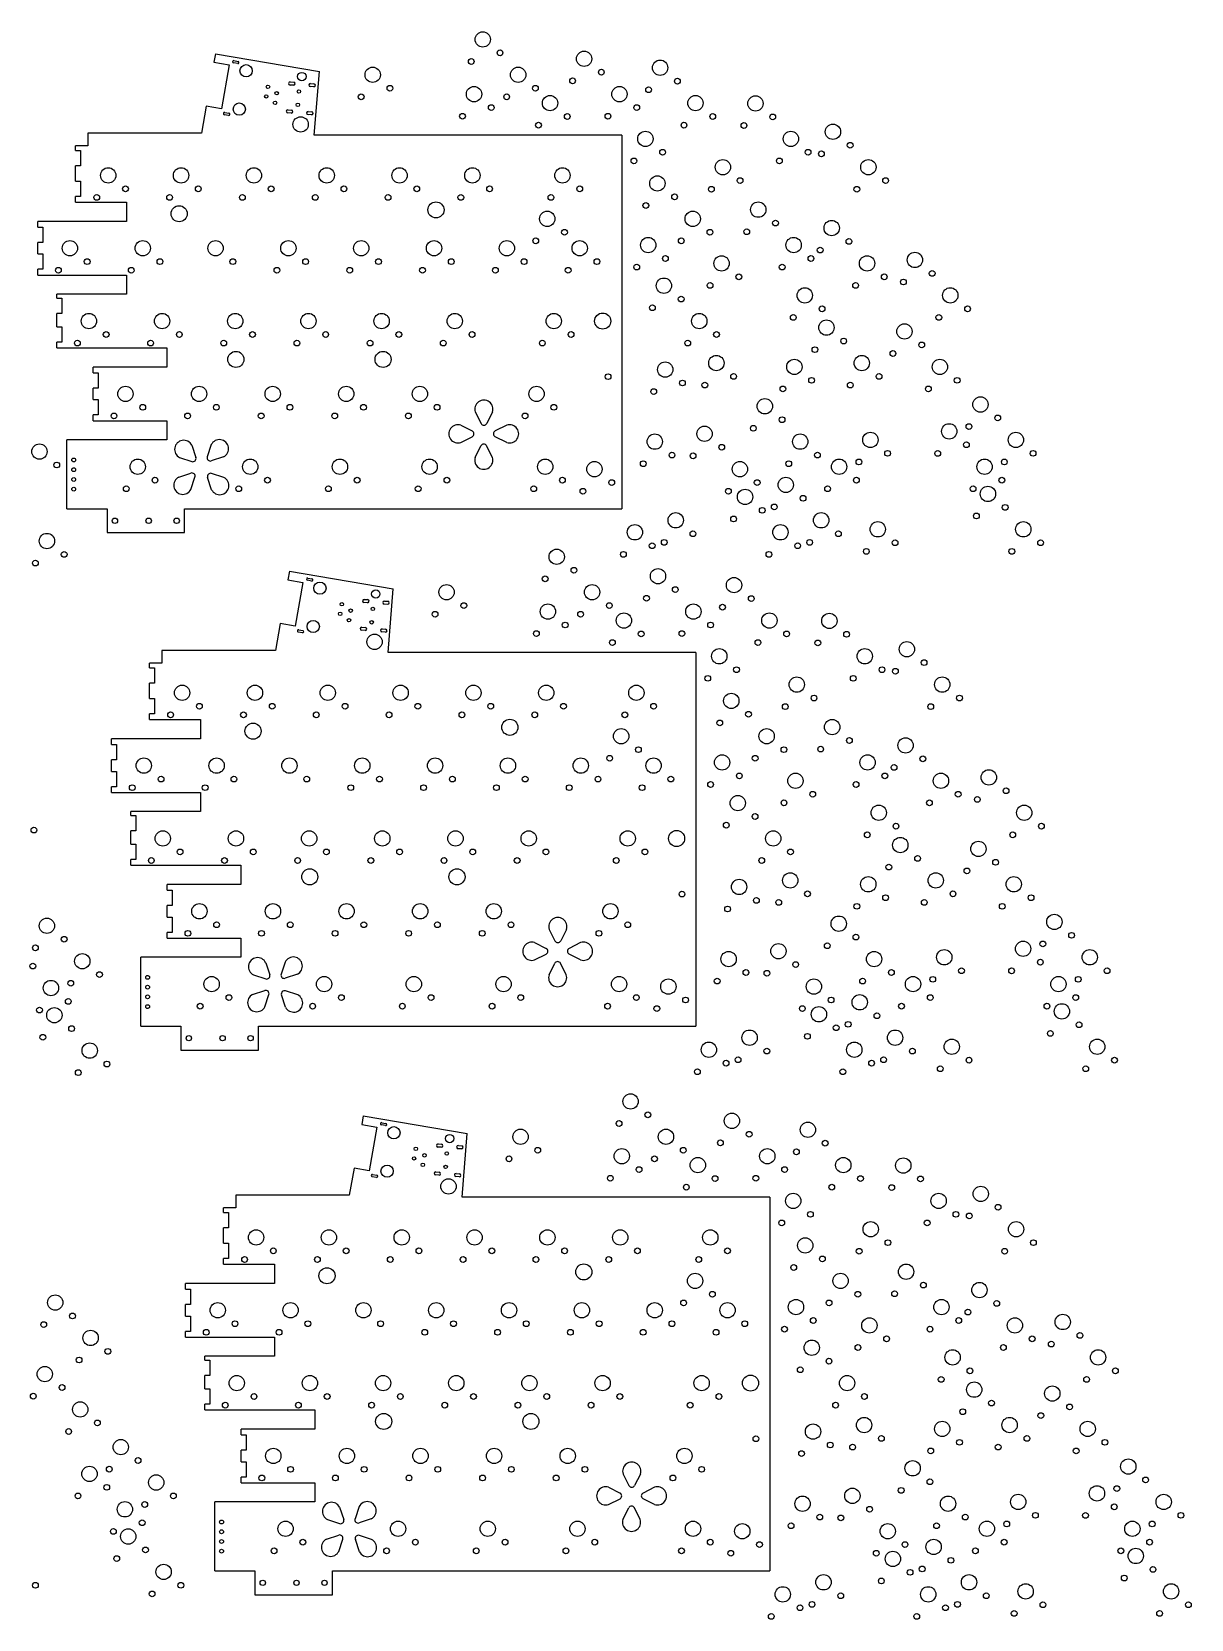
# Model space of a CAD drawing. Header units: millimetres. Extents: x 257 to 813, y -126 to 288.
# Drawn here: x 510.4 to 812.9, y -126.1 to 288.1 of the extents above; entities that cross this region are included whole.
import ezdxf

# ---------------------------------------------------------------- set-up
doc = ezdxf.new("R2010")
doc.units = ezdxf.units.MM
doc.layers.get('0').update_dxf_attribs({"linetype": 'CONTINUOUS'})

msp = doc.modelspace()

# ---------------------------------------------------------------- linework, layer by layer
for p, q in [((558.29, 282.28), (557.91, 280.08)), ((558.29, 282.28), (585.4, 277.66)), ((557.91, 280.08), (561.85, 279.39)), ((561.85, 279.39), (559.83, 267.96)), ((564.09, 279.74), (563, 279.93)), ((563.11, 280.52), (564.19, 280.33)), ((584.05, 261.08), (585.4, 277.66)), ((578.64, 274.09), (577.74, 274.16)), ((577.81, 274.96), (578.71, 274.89)), ((583.92, 273.66), (583.03, 273.73)), ((583.09, 274.53), (583.99, 274.46)), ((555.89, 268.66), (554.64, 261.58)), ((559.83, 267.96), (555.89, 268.66)), ((561.7, 266.23), (560.62, 266.42)), ((560.73, 267.01), (561.81, 266.82)), ((578.05, 266.81), (577.15, 266.89)), ((577.22, 267.68), (578.11, 267.61)), ((583.33, 266.38), (582.43, 266.45)), ((582.5, 267.25), (583.4, 267.18)), ((525.02, 261.58), (525.02, 258.28)), ((554.64, 261.58), (525.02, 261.58)), ((664.32, 261.08), (584.05, 261.08)), ((664.32, 261.08), (664.32, 163.58)), ((525.02, 258.28), (521.82, 258.28)), ((521.82, 257.08), (521.82, 258.28)), ((521.82, 257.08), (523.12, 257.08)), ((523.12, 257.08), (523.12, 253.08)), ((523.12, 253.08), (521.82, 253.08)), ((521.82, 249.08), (521.82, 253.08)), ((521.82, 249.08), (523.12, 249.08)), ((523.12, 249.08), (523.12, 245.08)), ((523.12, 245.08), (521.82, 245.08)), ((521.82, 243.58), (521.82, 245.08)), ((521.82, 243.58), (535.12, 243.58)), ((535.12, 243.58), (535.12, 238.58)), ((535.12, 238.58), (511.92, 238.58)), ((511.92, 237.08), (511.92, 238.58)), ((511.92, 237.08), (513.22, 237.08)), ((513.22, 237.08), (513.22, 233.08)), ((513.22, 233.08), (511.92, 233.08)), ((511.92, 230.08), (511.92, 233.08)), ((511.92, 230.08), (513.22, 230.08)), ((513.22, 230.08), (513.22, 226.08)), ((513.22, 226.08), (511.92, 226.08)), ((511.92, 224.58), (511.92, 226.08)), ((511.92, 224.58), (535.12, 224.58)), ((535.12, 224.58), (535.12, 219.58)), ((535.12, 219.58), (516.92, 219.58)), ((516.92, 218.58), (516.92, 219.58)), ((516.92, 218.58), (518.22, 218.58)), ((518.22, 218.58), (518.22, 214.58)), ((518.22, 214.58), (516.92, 214.58)), ((516.92, 211.08), (516.92, 214.58)), ((516.92, 211.08), (518.22, 211.08)), ((518.22, 207.08), (516.92, 207.08)), ((516.92, 205.58), (516.92, 207.08)), ((518.22, 211.08), (518.22, 207.08)), ((516.92, 205.58), (545.62, 205.58)), ((545.62, 205.58), (545.62, 200.58)), ((545.62, 200.58), (526.42, 200.58)), ((526.42, 199.08), (526.42, 200.58)), ((526.42, 199.08), (527.72, 199.08)), ((527.72, 199.08), (527.72, 195.08)), ((527.72, 195.08), (526.42, 195.08)), ((526.42, 192.08), (526.42, 195.08)), ((526.42, 192.08), (527.72, 192.08)), ((527.72, 192.08), (527.72, 188.08)), ((527.72, 188.08), (526.42, 188.08)), ((526.42, 186.58), (526.42, 188.08)), ((526.42, 186.58), (545.62, 186.58)), ((545.62, 186.58), (545.62, 181.58)), ((626.08, 188.86), (627.58, 185.86)), ((630.58, 188.86), (629.08, 185.86)), ((622.29, 185.4), (625.29, 183.9)), ((622.29, 180.9), (625.29, 182.4)), ((634.29, 185.4), (631.29, 183.9)), ((634.29, 180.9), (631.29, 182.4)), ((545.62, 181.58), (519.52, 181.58)), ((519.52, 163.58), (519.52, 181.58)), ((552.13, 180.17), (553.19, 176.99)), ((557.19, 180.34), (556.13, 177.16)), ((626.04, 177.02), (627.54, 180.02)), ((630.54, 177.02), (629.04, 180.02)), ((548.95, 176.99), (552.13, 175.93)), ((560.38, 177.16), (557.19, 176.1)), ((548.71, 171.86), (551.89, 172.92)), ((551.89, 168.68), (552.95, 171.86)), ((557.29, 168.59), (556.22, 171.77)), ((560.47, 171.77), (557.29, 172.83)), ((519.52, 163.58), (530.02, 163.58)), ((530.02, 163.58), (530.02, 157.38)), ((550.22, 157.38), (550.22, 163.58)), ((550.22, 163.58), (664.32, 163.58)), ((530.02, 157.38), (550.22, 157.38)), ((577.58, 147.3), (577.19, 145.1)), ((577.19, 145.1), (581.13, 144.41)), ((577.58, 147.3), (604.69, 142.69)), ((583.37, 144.76), (582.29, 144.95)), ((582.39, 145.55), (583.47, 145.35)), ((581.13, 144.41), (579.11, 132.99)), ((603.33, 126.1), (604.69, 142.69)), ((597.92, 139.11), (597.03, 139.19)), ((597.09, 139.98), (597.99, 139.91)), ((603.21, 138.68), (602.31, 138.75)), ((602.37, 139.55), (603.27, 139.48)), ((575.18, 133.68), (573.93, 126.6)), ((579.11, 132.99), (575.18, 133.68)), ((596.5, 132.71), (597.4, 132.63)), ((580.99, 131.25), (579.9, 131.44)), ((580.01, 132.03), (581.09, 131.84)), ((597.33, 131.84), (596.43, 131.91)), ((602.61, 131.41), (601.72, 131.48)), ((601.78, 132.28), (602.68, 132.2)), ((544.3, 126.6), (544.3, 123.3)), ((573.93, 126.6), (544.3, 126.6)), ((683.6, 126.1), (603.33, 126.1)), ((683.6, 126.1), (683.6, 28.6)), ((544.3, 123.3), (541.1, 123.3)), ((541.1, 122.1), (541.1, 123.3)), ((541.1, 122.1), (542.4, 122.1)), ((542.4, 122.1), (542.4, 118.1)), ((542.4, 118.1), (541.1, 118.1)), ((541.1, 114.1), (541.1, 118.1)), ((541.1, 114.1), (542.4, 114.1)), ((542.4, 114.1), (542.4, 110.1)), ((542.4, 110.1), (541.1, 110.1)), ((541.1, 108.6), (541.1, 110.1)), ((541.1, 108.6), (554.4, 108.6)), ((554.4, 108.6), (554.4, 103.6)), ((554.4, 103.6), (531.2, 103.6)), ((531.2, 102.1), (531.2, 103.6)), ((531.2, 102.1), (532.5, 102.1)), ((532.5, 102.1), (532.5, 98.1)), ((532.5, 98.1), (531.2, 98.1)), ((531.2, 95.1), (531.2, 98.1)), ((531.2, 95.1), (532.5, 95.1)), ((532.5, 95.1), (532.5, 91.1)), ((532.5, 91.1), (531.2, 91.1)), ((531.2, 89.6), (531.2, 91.1)), ((531.2, 89.6), (554.4, 89.6)), ((554.4, 89.6), (554.4, 84.6)), ((554.4, 84.6), (536.2, 84.6)), ((536.2, 83.6), (536.2, 84.6)), ((536.2, 83.6), (537.5, 83.6)), ((537.5, 83.6), (537.5, 79.6)), ((537.5, 79.6), (536.2, 79.6)), ((536.2, 76.1), (536.2, 79.6)), ((536.2, 76.1), (537.5, 76.1)), ((537.5, 76.1), (537.5, 72.1)), ((537.5, 72.1), (536.2, 72.1)), ((536.2, 70.6), (536.2, 72.1)), ((536.2, 70.6), (564.9, 70.6)), ((564.9, 70.6), (564.9, 65.6)), ((564.9, 65.6), (545.7, 65.6)), ((545.7, 64.1), (545.7, 65.6)), ((545.7, 64.1), (547, 64.1)), ((547, 64.1), (547, 60.1)), ((547, 60.1), (545.7, 60.1)), ((545.7, 57.1), (545.7, 60.1)), ((545.7, 57.1), (547, 57.1)), ((547, 57.1), (547, 53.1)), ((645.36, 53.88), (646.86, 50.88)), ((649.86, 53.88), (648.36, 50.88)), ((547, 53.1), (545.7, 53.1)), ((545.7, 51.6), (545.7, 53.1)), ((545.7, 51.6), (564.9, 51.6)), ((564.9, 51.6), (564.9, 46.6)), ((641.57, 50.42), (644.57, 48.92)), ((653.57, 50.42), (650.57, 48.92)), ((564.9, 46.6), (538.8, 46.6)), ((538.8, 28.6), (538.8, 46.6)), ((641.57, 45.92), (644.57, 47.42)), ((653.57, 45.92), (650.57, 47.42)), ((568.23, 42.02), (571.41, 40.95)), ((571.41, 45.2), (572.47, 42.02)), ((576.48, 45.37), (575.42, 42.19)), ((579.66, 42.19), (576.48, 41.13)), ((645.32, 42.04), (646.82, 45.04)), ((649.82, 42.04), (648.32, 45.04)), ((567.99, 36.88), (571.17, 37.94)), ((579.75, 36.79), (576.57, 37.85)), ((571.17, 33.7), (572.23, 36.88)), ((576.57, 33.61), (575.51, 36.79)), ((538.8, 28.6), (549.3, 28.6)), ((549.3, 28.6), (549.3, 22.4)), ((569.5, 22.4), (569.5, 28.6)), ((569.5, 28.6), (683.6, 28.6)), ((549.3, 22.4), (569.5, 22.4)), ((596.86, 5.22), (596.47, 3.02)), ((596.86, 5.22), (623.97, 0.61)), ((596.47, 3.02), (600.41, 2.33)), ((600.41, 2.33), (598.4, -9.09)), ((602.65, 2.68), (601.57, 2.87)), ((601.67, 3.46), (602.76, 3.27)), ((622.62, -15.98), (623.97, 0.61)), ((617.21, -2.97), (616.31, -2.9)), ((616.37, -2.1), (617.27, -2.17)), ((622.49, -3.4), (621.59, -3.33)), ((621.66, -2.53), (622.55, -2.6)), ((594.46, -8.4), (593.21, -15.48)), ((598.4, -9.09), (594.46, -8.4)), ((600.27, -10.83), (599.19, -10.64)), ((599.29, -10.05), (600.37, -10.24)), ((616.61, -10.24), (615.72, -10.17)), ((615.78, -9.37), (616.68, -9.45)), ((621.9, -10.67), (621, -10.6)), ((621.06, -9.8), (621.96, -9.88)), ((563.59, -15.48), (563.59, -18.78)), ((593.21, -15.48), (563.59, -15.48)), ((702.89, -15.98), (622.62, -15.98)), ((702.89, -15.98), (702.89, -113.48)), ((563.59, -18.78), (560.39, -18.78)), ((560.39, -19.98), (560.39, -18.78)), ((560.39, -19.98), (561.69, -19.98)), ((561.69, -19.98), (561.69, -23.98)), ((561.69, -23.98), (560.39, -23.98)), ((560.39, -27.98), (560.39, -23.98)), ((560.39, -27.98), (561.69, -27.98)), ((561.69, -27.98), (561.69, -31.98)), ((561.69, -31.98), (560.39, -31.98)), ((560.39, -33.48), (560.39, -31.98)), ((560.39, -33.48), (573.69, -33.48)), ((573.69, -33.48), (573.69, -38.48)), ((573.69, -38.48), (550.49, -38.48)), ((550.49, -39.98), (550.49, -38.48)), ((550.49, -39.98), (551.79, -39.98)), ((551.79, -39.98), (551.79, -43.98)), ((551.79, -43.98), (550.49, -43.98)), ((550.49, -46.98), (550.49, -43.98)), ((550.49, -46.98), (551.79, -46.98)), ((551.79, -46.98), (551.79, -50.98)), ((551.79, -50.98), (550.49, -50.98)), ((550.49, -52.48), (550.49, -50.98)), ((550.49, -52.48), (573.69, -52.48)), ((573.69, -52.48), (573.69, -57.48)), ((573.69, -57.48), (555.49, -57.48)), ((555.49, -58.48), (555.49, -57.48)), ((555.49, -58.48), (556.79, -58.48)), ((556.79, -58.48), (556.79, -62.48)), ((556.79, -62.48), (555.49, -62.48)), ((555.49, -65.98), (555.49, -62.48)), ((555.49, -65.98), (556.79, -65.98)), ((556.79, -65.98), (556.79, -69.98)), ((556.79, -69.98), (555.49, -69.98)), ((555.49, -71.48), (555.49, -69.98)), ((555.49, -71.48), (584.19, -71.48)), ((584.19, -71.48), (584.19, -76.48)), ((584.19, -76.48), (564.99, -76.48)), ((564.99, -77.98), (564.99, -76.48)), ((564.99, -77.98), (566.29, -77.98)), ((566.29, -77.98), (566.29, -81.98)), ((566.29, -81.98), (564.99, -81.98)), ((564.99, -84.98), (564.99, -81.98)), ((564.99, -84.98), (566.29, -84.98)), ((566.29, -84.98), (566.29, -88.98)), ((566.29, -88.98), (564.99, -88.98)), ((564.99, -90.48), (564.99, -88.98)), ((564.99, -90.48), (584.19, -90.48)), ((584.19, -90.48), (584.19, -95.48)), ((664.65, -88.2), (666.15, -91.2)), ((669.15, -88.2), (667.65, -91.2)), ((660.85, -91.66), (663.85, -93.16)), ((660.85, -96.16), (663.85, -94.66)), ((672.85, -91.66), (669.85, -93.16)), ((672.85, -96.16), (669.85, -94.66)), ((584.19, -95.48), (558.09, -95.48)), ((558.09, -113.48), (558.09, -95.48)), ((590.69, -96.88), (591.75, -100.07)), ((595.76, -96.71), (594.7, -99.89)), ((664.6, -100.04), (666.1, -97.04)), ((669.1, -100.04), (667.6, -97.04)), ((587.51, -100.07), (590.69, -101.13)), ((598.94, -99.89), (595.76, -100.95)), ((587.27, -105.2), (590.46, -104.14)), ((590.46, -108.38), (591.52, -105.2)), ((595.85, -108.47), (594.79, -105.29)), ((599.03, -105.29), (595.85, -104.23)), ((558.09, -113.48), (568.59, -113.48)), ((568.59, -113.48), (568.59, -119.68)), ((588.79, -119.68), (588.79, -113.48)), ((588.79, -113.48), (702.89, -113.48)), ((568.59, -119.68), (588.79, -119.68))]:
    msp.add_line(p, q)
for centre, radius in [((628.03, 286.05), 2), ((632.53, 282.55), 0.75), ((654.47, 281), 2), ((566.28, 277.87), 1.6), ((599.31, 276.82), 2), ((625.03, 280.3), 0.75), ((637.27, 276.82), 2), ((658.97, 277.5), 0.75), ((674.3, 278.67), 2), ((571.99, 273.69), 0.45), ((580.83, 276.36), 1.1), ((603.81, 273.32), 0.75), ((625.75, 271.77), 2), ((641.77, 273.32), 0.75), ((651.47, 275.25), 0.75), ((663.7, 271.77), 2), ((671.3, 272.92), 0.75), ((678.8, 275.17), 0.75), ((564.52, 267.87), 1.6), ((571.55, 271.18), 0.45), ((573.83, 269.51), 0.45), ((574.27, 272.01), 0.45), ((579.78, 268.98), 0.45), ((580.06, 272.47), 0.45), ((596.31, 271.07), 0.75), ((634.27, 271.07), 0.75), ((645.58, 269.44), 2), ((683.53, 269.44), 2), ((699.18, 269.34), 2), ((580.52, 263.88), 2), ((622.75, 266.02), 0.75), ((630.25, 268.27), 0.75), ((650.08, 265.94), 0.75), ((660.7, 266.02), 0.75), ((668.2, 268.27), 0.75), ((688.03, 265.94), 0.75), ((703.68, 265.84), 0.75), ((642.58, 263.69), 0.75), ((670.46, 260.11), 2), ((680.53, 263.69), 0.75), ((696.18, 263.59), 0.75), ((708.41, 260.11), 2), ((719.39, 261.95), 2), ((674.96, 256.61), 0.75), ((712.91, 256.61), 0.75), ((716.39, 256.2), 0.75), ((723.89, 258.45), 0.75), ((667.46, 254.36), 0.75), ((690.67, 252.72), 2), ((705.41, 254.36), 0.75), ((728.63, 252.72), 2), ((530.32, 250.58), 2), ((549.32, 250.58), 2), ((568.32, 250.58), 2), ((587.32, 250.58), 2), ((606.32, 250.58), 2), ((625.32, 250.58), 2), ((648.82, 250.58), 2), ((673.58, 248.48), 2), ((695.17, 249.22), 0.75), ((733.13, 249.22), 0.75), ((527.32, 244.83), 0.75), ((534.82, 247.08), 0.75), ((546.32, 244.83), 0.75), ((553.82, 247.08), 0.75), ((565.32, 244.83), 0.75), ((572.82, 247.08), 0.75), ((584.32, 244.83), 0.75), ((591.82, 247.08), 0.75), ((603.32, 244.83), 0.75), ((610.82, 247.08), 0.75), ((622.32, 244.83), 0.75), ((629.82, 247.08), 0.75), ((645.82, 244.83), 0.75), ((653.32, 247.08), 0.75), ((678.08, 244.98), 0.75), ((687.67, 246.97), 0.75), ((725.63, 246.97), 0.75), ((548.82, 240.58), 2.1), ((615.82, 241.58), 2.1), ((644.86, 239.25), 2), ((670.58, 242.73), 0.75), ((682.81, 239.25), 2), ((699.91, 241.64), 2), ((649.36, 235.75), 0.75), ((687.31, 235.75), 0.75), ((696.91, 235.89), 0.75), ((704.41, 238.14), 0.75), ((719.06, 236.85), 2), ((520.32, 231.58), 2), ((539.32, 231.58), 2), ((558.32, 231.58), 2), ((577.32, 231.58), 2), ((596.32, 231.58), 2), ((615.32, 231.58), 2), ((634.32, 231.58), 2), ((641.86, 233.5), 0.75), ((653.32, 231.58), 2), ((671.19, 232.41), 2), ((679.81, 233.5), 0.75), ((709.14, 232.41), 2), ((723.56, 233.35), 0.75), ((524.82, 228.08), 0.75), ((543.82, 228.08), 0.75), ((562.82, 228.08), 0.75), ((581.82, 228.08), 0.75), ((600.82, 228.08), 0.75), ((619.82, 228.08), 0.75), ((638.82, 228.08), 0.75), ((657.82, 228.08), 0.75), ((675.69, 228.91), 0.75), ((690.34, 227.62), 2), ((713.64, 228.91), 0.75), ((716.06, 231.1), 0.75), ((728.29, 227.62), 2), ((740.78, 228.52), 2), ((517.32, 225.83), 0.75), ((536.32, 225.83), 0.75), ((574.32, 225.83), 0.75), ((593.32, 225.83), 0.75), ((612.32, 225.83), 0.75), ((631.32, 225.83), 0.75), ((650.32, 225.83), 0.75), ((668.19, 226.66), 0.75), ((675.29, 221.81), 2), ((694.84, 224.12), 0.75), ((706.14, 226.66), 0.75), ((732.79, 224.12), 0.75), ((745.28, 225.02), 0.75), ((687.34, 221.87), 0.75), ((712.05, 219.28), 2), ((725.29, 221.87), 0.75), ((737.78, 222.77), 0.75), ((750.01, 219.28), 2), ((672.29, 216.06), 0.75), ((679.79, 218.31), 0.75), ((716.55, 215.78), 0.75), ((754.51, 215.78), 0.75), ((525.28, 212.58), 2), ((544.37, 212.58), 2), ((563.46, 212.58), 2), ((582.55, 212.58), 2), ((601.64, 212.58), 2), ((620.73, 212.58), 2), ((646.57, 212.58), 2), ((659.32, 212.58), 2.1), ((684.52, 212.58), 2), ((709.05, 213.53), 0.75), ((717.69, 210.87), 2), ((738.05, 209.86), 2), ((747.01, 213.53), 0.75), ((522.28, 206.83), 0.75), ((529.78, 209.08), 0.75), ((541.37, 206.83), 0.75), ((548.87, 209.08), 0.75), ((560.46, 206.83), 0.75), ((567.96, 209.08), 0.75), ((579.55, 206.83), 0.75), ((587.05, 209.08), 0.75), ((598.64, 206.83), 0.75), ((606.14, 209.08), 0.75), ((617.73, 206.83), 0.75), ((625.23, 209.08), 0.75), ((643.57, 206.83), 0.75), ((651.07, 209.08), 0.75), ((681.52, 206.83), 0.75), ((689.02, 209.08), 0.75), ((722.19, 207.37), 0.75), ((742.55, 206.36), 0.75), ((563.62, 202.58), 2.1), ((602.02, 202.58), 2.1), ((688.97, 201.63), 2), ((714.69, 205.12), 0.75), ((726.92, 201.63), 2), ((735.05, 204.11), 0.75), ((660.73, 198.07), 0.75), ((675.63, 199.92), 2), ((693.47, 198.13), 0.75), ((709.33, 200.62), 2), ((731.42, 198.13), 0.75), ((747.29, 200.62), 2), ((534.82, 193.58), 2), ((554.02, 193.58), 2), ((573.22, 193.58), 2), ((592.42, 193.58), 2), ((611.62, 193.58), 2), ((642.07, 193.58), 2), ((672.63, 194.17), 0.75), ((680.13, 196.42), 0.75), ((685.97, 195.88), 0.75), ((706.33, 194.87), 0.75), ((713.83, 197.12), 0.75), ((723.92, 195.88), 0.75), ((744.29, 194.87), 0.75), ((751.79, 197.12), 0.75), ((539.32, 190.08), 0.75), ((558.52, 190.08), 0.75), ((577.72, 190.08), 0.75), ((596.92, 190.08), 0.75), ((616.12, 190.08), 0.75), ((646.57, 190.08), 0.75), ((701.62, 190.35), 2), ((757.88, 190.81), 2), ((531.82, 187.83), 0.75), ((551.02, 187.83), 0.75), ((570.22, 187.83), 0.75), ((589.42, 187.83), 0.75), ((608.62, 187.83), 0.75), ((639.07, 187.83), 0.75), ((706.12, 186.85), 0.75), ((762.38, 187.31), 0.75), ((672.9, 181.12), 2), ((685.89, 183.17), 2), ((698.62, 184.6), 0.75), ((710.85, 181.12), 2), ((729.16, 181.57), 2), ((749.72, 183.81), 2), ((754.88, 185.06), 0.75), ((767.11, 181.57), 2), ((512.38, 178.53), 2), ((677.4, 177.62), 0.75), ((682.89, 177.42), 0.75), ((690.39, 179.67), 0.75), ((715.35, 177.62), 0.75), ((733.66, 178.07), 0.75), ((746.72, 178.06), 0.75), ((754.22, 180.31), 0.75), ((771.61, 178.07), 0.75), ((516.88, 175.03), 0.75), ((521.32, 176.34), 0.5), ((521.32, 173.8), 0.5), ((538.02, 174.58), 2), ((567.37, 174.58), 2), ((590.77, 174.58), 2), ((614.17, 174.58), 2), ((644.32, 174.58), 2), ((657.17, 173.94), 2), ((669.9, 175.37), 0.75), ((695.12, 173.94), 2), ((707.85, 175.37), 0.75), ((721, 174.58), 2), ((726.16, 175.82), 0.75), ((758.95, 174.58), 2), ((764.11, 175.82), 0.75), ((521.32, 171.26), 0.5), ((542.52, 171.08), 0.75), ((571.87, 171.08), 0.75), ((595.27, 171.08), 0.75), ((618.67, 171.08), 0.75), ((648.82, 171.08), 0.75), ((661.67, 170.44), 0.75), ((699.62, 170.44), 0.75), ((707.09, 169.84), 2), ((725.5, 171.08), 0.75), ((763.45, 171.08), 0.75), ((521.32, 168.72), 0.5), ((535.02, 168.83), 0.75), ((564.37, 168.83), 0.75), ((587.77, 168.83), 0.75), ((611.17, 168.83), 0.75), ((641.32, 168.83), 0.75), ((654.17, 168.19), 0.75), ((692.12, 168.19), 0.75), ((696.46, 166.7), 2), ((711.59, 166.34), 0.75), ((718, 168.83), 0.75), ((755.95, 168.83), 0.75), ((759.83, 167.48), 2), ((678.37, 160.6), 2), ((693.46, 160.95), 0.75), ((700.96, 163.2), 0.75), ((704.09, 164.09), 0.75), ((716.32, 160.6), 2), ((756.83, 161.73), 0.75), ((764.33, 163.98), 0.75), ((532.07, 160.48), 0.7), ((540.87, 160.48), 0.7), ((548.17, 160.48), 0.7), ((667.73, 157.47), 2), ((682.87, 157.1), 0.75), ((705.69, 157.47), 2), ((720.82, 157.1), 0.75), ((731.1, 158.25), 2), ((769.06, 158.25), 2), ((514.33, 155.2), 2), ((672.23, 153.97), 0.75), ((675.37, 154.85), 0.75), ((710.19, 153.97), 0.75), ((713.32, 154.85), 0.75), ((728.1, 152.5), 0.75), ((735.6, 154.75), 0.75), ((766.06, 152.5), 0.75), ((773.56, 154.75), 0.75), ((511.33, 149.45), 0.75), ((518.83, 151.7), 0.75), ((647.32, 151.08), 2), ((664.73, 151.72), 0.75), ((702.69, 151.72), 0.75), ((644.32, 145.33), 0.75), ((651.82, 147.58), 0.75), ((673.75, 146.02), 2), ((693.58, 143.69), 2), ((585.56, 142.9), 1.6), ((600.12, 141.38), 1.1), ((618.59, 141.85), 2), ((656.55, 141.85), 2), ((670.75, 140.27), 0.75), ((678.25, 142.52), 0.75), ((698.08, 140.19), 0.75), ((591.27, 138.71), 0.45), ((593.56, 137.03), 0.45), ((599.35, 137.49), 0.45), ((615.59, 136.1), 0.75), ((623.09, 138.35), 0.75), ((645.03, 136.79), 2), ((653.55, 136.1), 0.75), ((661.05, 138.35), 0.75), ((682.98, 136.79), 2), ((690.58, 137.94), 0.75), ((583.8, 132.89), 1.6), ((590.83, 136.21), 0.45), ((593.12, 134.53), 0.45), ((599.06, 134), 0.45), ((649.53, 133.29), 0.75), ((664.86, 134.46), 2), ((687.48, 133.29), 0.75), ((702.81, 134.46), 2), ((718.46, 134.36), 2), ((599.8, 128.9), 2), ((642.03, 131.04), 0.75), ((661.86, 128.71), 0.75), ((669.36, 130.96), 0.75), ((679.98, 131.04), 0.75), ((699.81, 128.71), 0.75), ((707.31, 130.96), 0.75), ((715.46, 128.61), 0.75), ((722.96, 130.86), 0.75), ((738.68, 126.97), 2), ((689.74, 125.13), 2), ((727.69, 125.13), 2), ((686.74, 119.38), 0.75), ((694.24, 121.63), 0.75), ((724.69, 119.38), 0.75), ((732.19, 121.63), 0.75), ((735.68, 121.22), 0.75), ((743.18, 123.47), 0.75), ((549.6, 115.6), 2), ((568.6, 115.6), 2), ((587.6, 115.6), 2), ((606.6, 115.6), 2), ((625.6, 115.6), 2), ((644.6, 115.6), 2), ((668.1, 115.6), 2), ((709.95, 117.74), 2), ((747.91, 117.74), 2), ((554.1, 112.1), 0.75), ((573.1, 112.1), 0.75), ((592.1, 112.1), 0.75), ((611.1, 112.1), 0.75), ((630.1, 112.1), 0.75), ((649.1, 112.1), 0.75), ((672.6, 112.1), 0.75), ((692.87, 113.5), 2), ((706.95, 111.99), 0.75), ((714.45, 114.24), 0.75), ((744.91, 111.99), 0.75), ((752.41, 114.24), 0.75), ((546.6, 109.85), 0.75), ((565.6, 109.85), 0.75), ((568.1, 105.6), 2.1), ((584.6, 109.85), 0.75), ((603.6, 109.85), 0.75), ((622.6, 109.85), 0.75), ((635.1, 106.6), 2.1), ((641.6, 109.85), 0.75), ((665.1, 109.85), 0.75), ((689.87, 107.75), 0.75), ((697.37, 110), 0.75), ((719.19, 106.66), 2), ((664.14, 104.27), 2), ((702.1, 104.27), 2), ((723.69, 103.16), 0.75), ((738.34, 101.88), 2), ((668.64, 100.77), 0.75), ((690.47, 97.43), 2), ((706.6, 100.77), 0.75), ((716.19, 100.91), 0.75), ((728.43, 97.43), 2), ((539.6, 96.6), 2), ((558.6, 96.6), 2), ((577.6, 96.6), 2), ((596.6, 96.6), 2), ((615.6, 96.6), 2), ((634.6, 96.6), 2), ((653.6, 96.6), 2), ((661.14, 98.52), 0.75), ((672.6, 96.6), 2), ((699.1, 98.52), 0.75), ((735.34, 96.13), 0.75), ((742.84, 98.38), 0.75), ((760.06, 93.54), 2), ((536.6, 90.85), 0.75), ((544.1, 93.1), 0.75), ((555.6, 90.85), 0.75), ((563.1, 93.1), 0.75), ((582.1, 93.1), 0.75), ((593.6, 90.85), 0.75), ((601.1, 93.1), 0.75), ((612.6, 90.85), 0.75), ((620.1, 93.1), 0.75), ((631.6, 90.85), 0.75), ((639.1, 93.1), 0.75), ((650.6, 90.85), 0.75), ((658.1, 93.1), 0.75), ((669.6, 90.85), 0.75), ((677.1, 93.1), 0.75), ((687.47, 91.68), 0.75), ((694.97, 93.93), 0.75), ((709.62, 92.64), 2), ((725.43, 91.68), 0.75), ((732.93, 93.93), 0.75), ((747.57, 92.64), 2), ((694.57, 86.83), 2), ((706.62, 86.89), 0.75), ((714.12, 89.14), 0.75), ((744.57, 86.89), 0.75), ((752.07, 89.14), 0.75), ((757.06, 87.79), 0.75), ((764.56, 90.04), 0.75), ((699.07, 83.33), 0.75), ((731.34, 84.31), 2), ((769.29, 84.31), 2), ((510.94, 79.79), 0.75), ((544.56, 77.6), 2), ((563.65, 77.6), 2), ((582.74, 77.6), 2), ((601.83, 77.6), 2), ((620.92, 77.6), 2), ((640.01, 77.6), 2), ((665.85, 77.6), 2), ((678.6, 77.6), 2.1), ((691.57, 81.08), 0.75), ((703.81, 77.6), 2), ((728.34, 78.56), 0.75), ((735.84, 80.81), 0.75), ((766.29, 78.56), 0.75), ((773.79, 80.81), 0.75), ((549.06, 74.1), 0.75), ((568.15, 74.1), 0.75), ((587.24, 74.1), 0.75), ((606.33, 74.1), 0.75), ((625.42, 74.1), 0.75), ((644.51, 74.1), 0.75), ((670.35, 74.1), 0.75), ((708.31, 74.1), 0.75), ((736.97, 75.89), 2), ((757.34, 74.88), 2), ((541.56, 71.85), 0.75), ((560.65, 71.85), 0.75), ((579.74, 71.85), 0.75), ((598.83, 71.85), 0.75), ((617.92, 71.85), 0.75), ((637.01, 71.85), 0.75), ((662.85, 71.85), 0.75), ((700.81, 71.85), 0.75), ((733.97, 70.14), 0.75), ((741.47, 72.39), 0.75), ((761.84, 71.38), 0.75), ((582.9, 67.6), 2.1), ((621.3, 67.6), 2.1), ((694.92, 64.95), 2), ((708.25, 66.66), 2), ((728.62, 65.65), 2), ((746.21, 66.66), 2), ((754.34, 69.13), 0.75), ((766.57, 65.65), 2), ((680.01, 63.09), 0.75), ((699.42, 61.45), 0.75), ((712.75, 63.16), 0.75), ((733.12, 62.15), 0.75), ((750.71, 63.16), 0.75), ((771.07, 62.15), 0.75), ((554.1, 58.6), 2), ((573.3, 58.6), 2), ((592.5, 58.6), 2), ((611.7, 58.6), 2), ((630.9, 58.6), 2), ((661.35, 58.6), 2), ((691.92, 59.2), 0.75), ((705.25, 60.91), 0.75), ((725.62, 59.9), 0.75), ((743.21, 60.91), 0.75), ((763.57, 59.9), 0.75), ((514.32, 54.82), 2), ((558.6, 55.1), 0.75), ((577.8, 55.1), 0.75), ((597, 55.1), 0.75), ((616.2, 55.1), 0.75), ((635.4, 55.1), 0.75), ((665.85, 55.1), 0.75), ((720.9, 55.37), 2), ((777.16, 55.83), 2), ((511.32, 49.07), 0.75), ((518.82, 51.32), 0.75), ((551.1, 52.85), 0.75), ((570.3, 52.85), 0.75), ((589.5, 52.85), 0.75), ((608.7, 52.85), 0.75), ((627.9, 52.85), 0.75), ((658.35, 52.85), 0.75), ((705.17, 48.19), 2), ((717.9, 49.62), 0.75), ((725.4, 51.87), 0.75), ((769, 48.83), 2), ((774.16, 50.08), 0.75), ((781.66, 52.33), 0.75), ((523.55, 45.58), 2), ((692.18, 46.14), 2), ((730.13, 46.14), 2), ((748.44, 46.6), 2), ((773.5, 45.33), 0.75), ((786.4, 46.6), 2), ((510.65, 44.32), 0.75), ((528.05, 42.08), 0.75), ((540.6, 41.36), 0.5), ((557.3, 39.6), 2), ((586.65, 39.6), 2), ((610.05, 39.6), 2), ((633.45, 39.6), 2), ((663.6, 39.6), 2), ((696.68, 42.64), 0.75), ((702.17, 42.44), 0.75), ((709.67, 44.69), 0.75), ((734.63, 42.64), 0.75), ((740.28, 39.6), 2), ((745.44, 40.85), 0.75), ((752.94, 43.1), 0.75), ((766, 43.08), 0.75), ((778.23, 39.6), 2), ((783.4, 40.85), 0.75), ((790.9, 43.1), 0.75), ((515.38, 38.59), 2), ((520.55, 39.83), 0.75), ((540.6, 38.82), 0.5), ((676.45, 38.96), 2), ((689.18, 40.39), 0.75), ((714.41, 38.96), 2), ((727.13, 40.39), 0.75), ((512.38, 32.84), 0.75), ((516.26, 31.49), 2), ((519.88, 35.09), 0.75), ((540.6, 36.28), 0.5), ((540.6, 33.74), 0.5), ((554.3, 33.85), 0.75), ((561.8, 36.1), 0.75), ((583.65, 33.85), 0.75), ((591.15, 36.1), 0.75), ((607.05, 33.85), 0.75), ((614.55, 36.1), 0.75), ((630.45, 33.85), 0.75), ((637.95, 36.1), 0.75), ((660.6, 33.85), 0.75), ((668.1, 36.1), 0.75), ((673.45, 33.21), 0.75), ((680.95, 35.46), 0.75), ((711.41, 33.21), 0.75), ((715.74, 31.73), 2), ((718.91, 35.46), 0.75), ((726.37, 34.86), 2), ((737.28, 33.85), 0.75), ((744.78, 36.1), 0.75), ((775.23, 33.85), 0.75), ((779.11, 32.5), 2), ((782.73, 36.1), 0.75), ((723.37, 29.11), 0.75), ((730.87, 31.36), 0.75), ((783.61, 29), 0.75), ((513.26, 25.74), 0.75), ((520.76, 27.99), 0.75), ((551.35, 25.5), 0.7), ((560.15, 25.5), 0.7), ((567.45, 25.5), 0.7), ((697.65, 25.63), 2), ((712.74, 25.98), 0.75), ((720.24, 28.23), 0.75), ((735.61, 25.63), 2), ((750.39, 23.27), 2), ((776.11, 26.75), 0.75), ((788.34, 23.27), 2), ((525.49, 22.26), 2), ((687.02, 22.49), 2), ((702.15, 22.13), 0.75), ((724.97, 22.49), 2), ((740.11, 22.13), 0.75), ((522.49, 16.51), 0.75), ((529.99, 18.76), 0.75), ((684.02, 16.74), 0.75), ((691.52, 18.99), 0.75), ((694.65, 19.88), 0.75), ((721.97, 16.74), 0.75), ((729.47, 18.99), 0.75), ((732.61, 19.88), 0.75), ((747.39, 17.52), 0.75), ((754.89, 19.77), 0.75), ((785.34, 17.52), 0.75), ((792.84, 19.77), 0.75), ((666.6, 9), 2), ((671.1, 5.5), 0.75), ((693.03, 3.94), 2), ((604.85, 0.82), 1.6), ((619.4, -0.7), 1.1), ((637.88, -0.23), 2), ((663.6, 3.25), 0.75), ((675.83, -0.23), 2), ((697.53, 0.44), 0.75), ((712.86, 1.61), 2), ((610.56, -3.37), 0.45), ((618.63, -4.59), 0.45), ((642.38, -3.73), 0.75), ((664.31, -5.29), 2), ((680.33, -3.73), 0.75), ((690.03, -1.81), 0.75), ((702.27, -5.29), 2), ((709.86, -4.14), 0.75), ((717.36, -1.89), 0.75), ((603.08, -9.19), 1.6), ((610.11, -5.87), 0.45), ((612.4, -7.55), 0.45), ((612.84, -5.05), 0.45), ((618.35, -8.08), 0.45), ((634.88, -5.98), 0.75), ((668.81, -8.79), 0.75), ((672.83, -5.98), 0.75), ((684.14, -7.62), 2), ((706.77, -8.79), 0.75), ((722.09, -7.62), 2), ((737.74, -7.72), 2), ((619.09, -13.18), 2), ((661.31, -11.04), 0.75), ((688.64, -11.12), 0.75), ((699.27, -11.04), 0.75), ((726.59, -11.12), 0.75), ((742.24, -11.22), 0.75), ((681.14, -13.37), 0.75), ((709.02, -16.95), 2), ((719.09, -13.37), 0.75), ((734.74, -13.47), 0.75), ((746.97, -16.95), 2), ((757.96, -15.11), 2), ((713.52, -20.45), 0.75), ((751.47, -20.45), 0.75), ((754.96, -20.86), 0.75), ((762.46, -18.61), 0.75), ((568.89, -26.48), 2), ((587.89, -26.48), 2), ((606.89, -26.48), 2), ((625.89, -26.48), 2), ((644.89, -26.48), 2), ((663.89, -26.48), 2), ((687.39, -26.48), 2), ((706.02, -22.7), 0.75), ((729.24, -24.34), 2), ((743.97, -22.7), 0.75), ((767.19, -24.34), 2), ((712.15, -28.58), 2), ((733.74, -27.84), 0.75), ((771.69, -27.84), 0.75), ((565.89, -32.23), 0.75), ((573.39, -29.98), 0.75), ((584.89, -32.23), 0.75), ((592.39, -29.98), 0.75), ((603.89, -32.23), 0.75), ((611.39, -29.98), 0.75), ((622.89, -32.23), 0.75), ((630.39, -29.98), 0.75), ((641.89, -32.23), 0.75), ((649.39, -29.98), 0.75), ((660.89, -32.23), 0.75), ((668.39, -29.98), 0.75), ((684.39, -32.23), 0.75), ((691.89, -29.98), 0.75), ((716.65, -32.08), 0.75), ((726.24, -30.09), 0.75), ((764.19, -30.09), 0.75), ((587.39, -36.48), 2.1), ((654.39, -35.48), 2.1), ((683.43, -37.81), 2), ((709.15, -34.33), 0.75), ((721.38, -37.81), 2), ((738.48, -35.42), 2), ((687.93, -41.31), 0.75), ((725.88, -41.31), 0.75), ((735.48, -41.17), 0.75), ((742.98, -38.92), 0.75), ((757.62, -40.2), 2), ((516.49, -43.47), 2), ((558.89, -45.48), 2), ((577.89, -45.48), 2), ((596.89, -45.48), 2), ((615.89, -45.48), 2), ((634.89, -45.48), 2), ((653.89, -45.48), 2), ((672.89, -45.48), 2), ((680.43, -43.56), 0.75), ((691.89, -45.48), 2), ((709.75, -44.65), 2), ((718.38, -43.56), 0.75), ((747.71, -44.65), 2), ((754.62, -45.95), 0.75), ((762.12, -43.7), 0.75), ((513.49, -49.22), 0.75), ((520.99, -46.97), 0.75), ((563.39, -48.98), 0.75), ((582.39, -48.98), 0.75), ((601.39, -48.98), 0.75), ((620.39, -48.98), 0.75), ((639.39, -48.98), 0.75), ((658.39, -48.98), 0.75), ((677.39, -48.98), 0.75), ((696.39, -48.98), 0.75), ((706.75, -50.4), 0.75), ((714.25, -48.15), 0.75), ((728.9, -49.44), 2), ((744.71, -50.4), 0.75), ((752.21, -48.15), 0.75), ((766.86, -49.44), 2), ((779.34, -48.54), 2), ((525.72, -52.7), 2), ((555.89, -51.23), 0.75), ((574.89, -51.23), 0.75), ((612.89, -51.23), 0.75), ((631.89, -51.23), 0.75), ((650.89, -51.23), 0.75), ((669.89, -51.23), 0.75), ((688.89, -51.23), 0.75), ((713.86, -55.25), 2), ((733.4, -52.94), 0.75), ((771.36, -52.94), 0.75), ((776.34, -54.29), 0.75), ((783.84, -52.04), 0.75), ((522.72, -58.45), 0.75), ((530.22, -56.2), 0.75), ((725.9, -55.19), 0.75), ((750.62, -57.77), 2), ((763.86, -55.19), 0.75), ((788.57, -57.77), 2), ((513.77, -62.13), 2), ((710.86, -61), 0.75), ((718.36, -58.75), 0.75), ((755.12, -61.27), 0.75), ((793.07, -61.27), 0.75), ((518.27, -65.63), 0.75), ((563.85, -64.48), 2), ((582.94, -64.48), 2), ((602.03, -64.48), 2), ((621.12, -64.48), 2), ((640.21, -64.48), 2), ((659.3, -64.48), 2), ((685.14, -64.48), 2), ((697.89, -64.48), 2.1), ((723.09, -64.48), 2), ((747.62, -63.52), 0.75), ((756.26, -66.19), 2), ((776.62, -67.2), 2), ((785.57, -63.52), 0.75), ((510.77, -67.88), 0.75), ((523, -71.36), 2), ((560.85, -70.23), 0.75), ((568.35, -67.98), 0.75), ((579.94, -70.23), 0.75), ((587.44, -67.98), 0.75), ((599.03, -70.23), 0.75), ((606.53, -67.98), 0.75), ((618.12, -70.23), 0.75), ((625.62, -67.98), 0.75), ((637.21, -70.23), 0.75), ((644.71, -67.98), 0.75), ((656.3, -70.23), 0.75), ((663.8, -67.98), 0.75), ((682.14, -70.23), 0.75), ((689.64, -67.98), 0.75), ((720.09, -70.23), 0.75), ((727.59, -67.98), 0.75), ((760.76, -69.69), 0.75), ((781.12, -70.7), 0.75), ((527.5, -74.86), 0.75), ((602.19, -74.48), 2.1), ((640.59, -74.48), 2.1), ((727.53, -75.42), 2), ((747.9, -76.43), 2), ((753.26, -71.94), 0.75), ((765.49, -75.42), 2), ((773.62, -72.95), 0.75), ((785.85, -76.43), 2), ((520, -77.11), 0.75), ((699.3, -78.99), 0.75), ((714.2, -77.13), 2), ((732.03, -78.92), 0.75), ((769.99, -78.92), 0.75), ((533.6, -81.18), 2), ((573.39, -83.48), 2), ((592.59, -83.48), 2), ((611.79, -83.48), 2), ((630.99, -83.48), 2), ((650.19, -83.48), 2), ((680.64, -83.48), 2), ((711.2, -82.88), 0.75), ((718.7, -80.63), 0.75), ((724.53, -81.17), 0.75), ((744.9, -82.18), 0.75), ((752.4, -79.93), 0.75), ((762.49, -81.17), 0.75), ((782.85, -82.18), 0.75), ((790.35, -79.93), 0.75), ((525.43, -88.17), 2), ((530.6, -86.93), 0.75), ((538.1, -84.68), 0.75), ((577.89, -86.98), 0.75), ((597.09, -86.98), 0.75), ((616.29, -86.98), 0.75), ((635.49, -86.98), 0.75), ((654.69, -86.98), 0.75), ((685.14, -86.98), 0.75), ((740.19, -86.71), 2), ((796.45, -86.25), 2), ((529.93, -91.67), 0.75), ((542.83, -90.41), 2), ((570.39, -89.23), 0.75), ((589.59, -89.23), 0.75), ((608.79, -89.23), 0.75), ((627.99, -89.23), 0.75), ((647.19, -89.23), 0.75), ((677.64, -89.23), 0.75), ((744.69, -90.21), 0.75), ((800.95, -89.75), 0.75), ((522.43, -93.92), 0.75), ((547.33, -93.91), 0.75), ((711.46, -95.94), 2), ((724.46, -93.89), 2), ((737.19, -92.46), 0.75), ((749.42, -95.94), 2), ((767.72, -95.48), 2), ((788.28, -93.25), 2), ((793.45, -92), 0.75), ((805.68, -95.48), 2), ((534.67, -97.41), 2), ((539.83, -96.16), 0.75), ((715.96, -99.44), 0.75), ((721.46, -99.64), 0.75), ((728.96, -97.39), 0.75), ((753.92, -99.44), 0.75), ((772.22, -98.98), 0.75), ((785.28, -99), 0.75), ((792.78, -96.75), 0.75), ((810.18, -98.98), 0.75), ((531.67, -103.16), 0.75), ((535.54, -104.5), 2), ((539.17, -100.91), 0.75), ((559.89, -100.72), 0.5), ((559.89, -103.26), 0.5), ((576.59, -102.48), 2), ((605.94, -102.48), 2), ((629.34, -102.48), 2), ((652.74, -102.48), 2), ((682.89, -102.48), 2), ((695.74, -103.12), 2), ((708.46, -101.69), 0.75), ((733.69, -103.12), 2), ((746.42, -101.69), 0.75), ((759.56, -102.48), 2), ((764.72, -101.23), 0.75), ((797.51, -102.48), 2), ((802.68, -101.23), 0.75), ((540.04, -108), 0.75), ((559.89, -105.8), 0.5), ((573.59, -108.23), 0.75), ((581.09, -105.98), 0.75), ((602.94, -108.23), 0.75), ((610.44, -105.98), 0.75), ((626.34, -108.23), 0.75), ((633.84, -105.98), 0.75), ((649.74, -108.23), 0.75), ((657.24, -105.98), 0.75), ((679.89, -108.23), 0.75), ((687.39, -105.98), 0.75), ((700.24, -106.62), 0.75), ((738.19, -106.62), 0.75), ((745.66, -107.22), 2), ((756.56, -108.23), 0.75), ((764.06, -105.98), 0.75), ((794.51, -108.23), 0.75), ((798.39, -109.58), 2), ((802.01, -105.98), 0.75), ((532.54, -110.25), 0.75), ((544.77, -113.73), 2), ((559.89, -108.34), 0.5), ((692.74, -108.87), 0.75), ((730.69, -108.87), 0.75), ((735.02, -110.35), 2), ((750.16, -110.72), 0.75), ((570.64, -116.58), 0.7), ((579.44, -116.58), 0.7), ((586.74, -116.58), 0.7), ((716.93, -116.45), 2), ((732.02, -116.1), 0.75), ((739.52, -113.85), 0.75), ((742.66, -112.97), 0.75), ((754.89, -116.45), 2), ((795.39, -115.33), 0.75), ((802.89, -113.08), 0.75), ((511.32, -117.23), 0.75), ((541.77, -119.48), 0.75), ((549.27, -117.23), 0.75), ((706.3, -119.59), 2), ((721.43, -119.95), 0.75), ((744.25, -119.59), 2), ((759.39, -119.95), 0.75), ((769.67, -118.81), 2), ((807.62, -118.81), 2), ((710.8, -123.09), 0.75), ((713.93, -122.2), 0.75), ((748.75, -123.09), 0.75), ((751.89, -122.2), 0.75), ((766.67, -124.56), 0.75), ((774.17, -122.31), 0.75), ((804.62, -124.56), 0.75), ((812.12, -122.31), 0.75), ((703.3, -125.34), 0.75), ((741.25, -125.34), 0.75)]:
    msp.add_circle(centre, radius)
for centre, radius, start, end in [((563.06, 280.23), 0.3, 80, 260), ((564.14, 280.03), 0.3, 260, 80), ((577.78, 274.56), 0.4, 85.34, 265.34), ((578.67, 274.49), 0.4, 265.34, 85.34), ((583.06, 274.13), 0.4, 85.34, 265.34), ((583.96, 274.06), 0.4, 265.34, 85.34), ((560.67, 266.71), 0.3, 80, 260), ((561.76, 266.52), 0.3, 260, 80), ((577.18, 267.28), 0.4, 85.34, 265.34), ((578.08, 267.21), 0.4, 265.34, 85.34), ((582.47, 266.85), 0.4, 85.34, 265.34), ((583.36, 266.78), 0.4, 265.34, 85.34), ((628.33, 189.61), 2.37, 341.5651, 198.4349), ((621.54, 183.15), 2.37, 71.5651, 288.4349), ((624.89, 183.15), 0.85, 298.0725, 61.9275), ((628.33, 186.26), 0.85, 208.0725, 331.9275), ((631.69, 183.15), 0.85, 118.0725, 241.9275), ((635.04, 183.15), 2.37, 251.5651, 108.4349), ((550.01, 179.11), 2.37, 26.5651, 243.4349), ((559.32, 179.28), 2.37, 296.5651, 153.4349), ((628.29, 179.62), 0.85, 28.0725, 151.9275), ((552.38, 176.74), 0.85, 253.0725, 16.9275), ((556.95, 176.91), 0.85, 163.0725, 286.9275), ((628.29, 176.27), 2.37, 161.5651, 18.4349), ((549.77, 169.74), 2.37, 116.5651, 333.4349), ((552.14, 172.11), 0.85, 343.0725, 106.9275), ((557.04, 172.02), 0.85, 73.0725, 196.9275), ((559.41, 169.65), 2.37, 206.5651, 63.4349), ((582.34, 145.25), 0.3, 80, 260), ((583.42, 145.06), 0.3, 260, 80), ((597.06, 139.58), 0.4, 85.34, 265.34), ((597.96, 139.51), 0.4, 265.34, 85.34), ((602.34, 139.15), 0.4, 85.34, 265.34), ((603.24, 139.08), 0.4, 265.34, 85.34), ((596.47, 132.31), 0.4, 85.34, 265.34), ((597.36, 132.23), 0.4, 265.34, 85.34), ((579.96, 131.74), 0.3, 80, 260), ((581.04, 131.55), 0.3, 260, 80), ((601.75, 131.88), 0.4, 85.34, 265.34), ((602.65, 131.8), 0.4, 265.34, 85.34), ((647.61, 54.63), 2.37, 341.5651, 198.4349), ((640.82, 48.17), 2.37, 71.5651, 288.4349), ((647.61, 51.28), 0.85, 208.0725, 331.9275), ((654.32, 48.17), 2.37, 251.5651, 108.4349), ((569.29, 44.14), 2.37, 26.5651, 243.4349), ((578.6, 44.31), 2.37, 296.5651, 153.4349), ((644.17, 48.17), 0.85, 298.0725, 61.9275), ((650.97, 48.17), 0.85, 118.0725, 241.9275), ((571.66, 41.77), 0.85, 253.0725, 16.9275), ((576.23, 41.94), 0.85, 163.0725, 286.9275), ((647.57, 41.29), 2.37, 161.5651, 18.4349), ((647.57, 44.64), 0.85, 28.0725, 151.9275), ((571.42, 37.13), 0.85, 343.0725, 106.9275), ((576.32, 37.04), 0.85, 73.0725, 196.9275), ((569.05, 34.76), 2.37, 116.5651, 333.4349), ((578.69, 34.67), 2.37, 206.5651, 63.4349), ((601.62, 3.17), 0.3, 80, 260), ((602.7, 2.98), 0.3, 260, 80), ((616.34, -2.5), 0.4, 85.34, 265.34), ((617.24, -2.57), 0.4, 265.34, 85.34), ((621.62, -2.93), 0.4, 85.34, 265.34), ((622.52, -3), 0.4, 265.34, 85.34), ((599.24, -10.34), 0.3, 80, 260), ((600.32, -10.53), 0.3, 260, 80), ((615.75, -9.77), 0.4, 85.34, 265.34), ((616.65, -9.85), 0.4, 265.34, 85.34), ((621.03, -10.2), 0.4, 85.34, 265.34), ((621.93, -10.28), 0.4, 265.34, 85.34), ((666.9, -87.45), 2.37, 341.5651, 198.4349), ((660.1, -93.91), 2.37, 71.5651, 288.4349), ((663.45, -93.91), 0.85, 298.0725, 61.9275), ((666.9, -90.8), 0.85, 208.0725, 331.9275), ((670.25, -93.91), 0.85, 118.0725, 241.9275), ((673.6, -93.91), 2.37, 251.5651, 108.4349), ((588.57, -97.94), 2.37, 26.5651, 243.4349), ((597.88, -97.77), 2.37, 296.5651, 153.4349), ((666.85, -97.44), 0.85, 28.0725, 151.9275), ((590.94, -100.31), 0.85, 253.0725, 16.9275), ((595.51, -100.14), 0.85, 163.0725, 286.9275), ((666.85, -100.79), 2.37, 161.5651, 18.4349), ((588.33, -107.32), 2.37, 116.5651, 333.4349), ((590.7, -104.95), 0.85, 343.0725, 106.9275), ((595.6, -105.04), 0.85, 73.0725, 196.9275), ((597.97, -107.41), 2.37, 206.5651, 63.4349)]:
    msp.add_arc(centre, radius, start, end)

doc.saveas('drawing.dxf')
